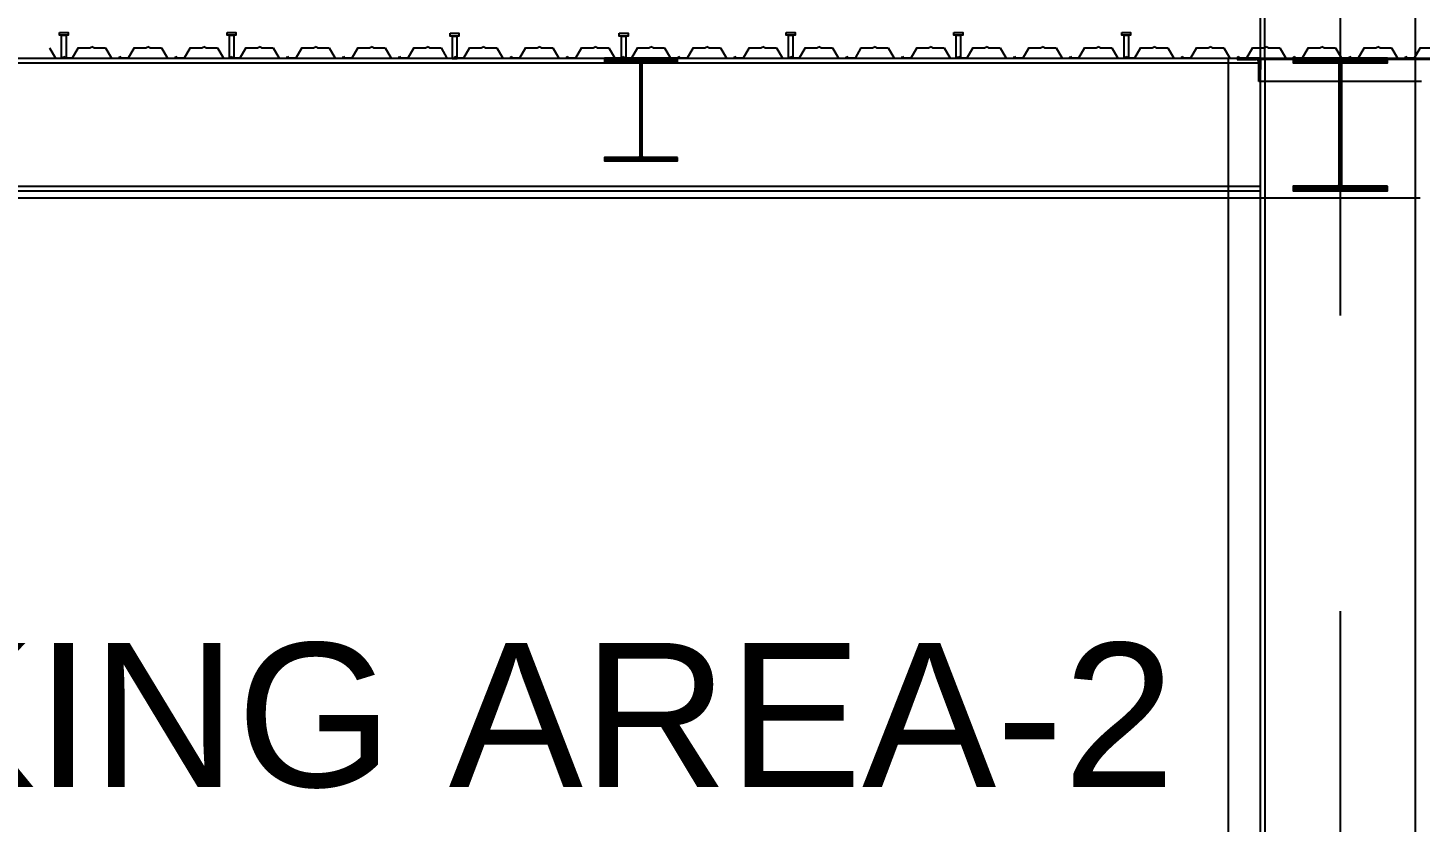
# Model space of a CAD drawing. Header units: millimetres. Extents: x 2148 to 2681, y 758 to 986.
# Drawn here: x 2226.739 to 2229.727, y 790.187 to 791.892 of the extents above; entities that cross this region are included whole.
import ezdxf

# ---------------------------------------------------------------- set-up
doc = ezdxf.new("R2010")
doc.units = ezdxf.units.MM
doc.linetypes.add('CENTER2', pattern=[28.575, 19.05, -3.175, 3.175, -3.175])
doc.linetypes.add('HIDDEN', pattern=[0.375, 0.25, -0.125])
for name, color, linetype in [('D', 1, 'Continuous'), ('HATCH', 8, 'Continuous'), ('Layer2', 8, 'Continuous'), ('S_GRID LINES', 252, 'Continuous'), ('TEXT', 6, 'Continuous')]:
    doc.layers.add(name, color=color, linetype=linetype)
doc.styles.add('SWISS', font='swissl.ttf')

msp = doc.modelspace()

# ---------------------------------------------------------------- hatches: boundary and pattern name
at = {"layer": 'HATCH', "ltscale": 0.5}
h = msp.add_hatch(dxfattribs=at)
h.set_pattern_fill('ANSI31', color=256, scale=0.00775, style=0)
h.set_pattern_definition([(45, (64028.3121602, 2921.9561855), (-0.000685009694274, 0.000685009694274), [])])
edge = h.paths.add_edge_path()
edge.add_line((2228.1336634, 791.6140155), (2228.0605752, 791.6140155))
edge.add_arc((2228.0605752, 791.6170378), 0.0030223, 174.0972671, 270, ccw=False)
edge.add_line((2228.0575689, 791.6173486), (2228.0575689, 791.8160574))
edge.add_arc((2228.0605752, 791.8163682), 0.0030223, 89.6345547, 185.9027329, ccw=False)
edge.add_line((2228.0605944, 791.8193905), (2228.1336634, 791.8193905))
edge.add_line((2228.1336634, 791.8193905), (2228.1336634, 791.8271405))
edge.add_line((2228.1336634, 791.8271405), (2227.9770336, 791.8271405))
edge.add_line((2227.9770336, 791.8271405), (2227.9770336, 791.8193905))
edge.add_line((2227.9770336, 791.8193905), (2228.04989, 791.8193905))
edge.add_arc((2228.0499093, 791.8163682), 0.0030223, -4.2920933, 90.3654453, ccw=False)
edge.add_line((2228.0529231, 791.8161421), (2228.0529231, 791.617264))
edge.add_arc((2228.0499093, 791.6170378), 0.0030223, -89.9999999, 4.2920934, ccw=False)
edge.add_line((2228.0499093, 791.6140155), (2227.9770336, 791.6140155))
edge.add_line((2227.9770336, 791.6140155), (2227.9770336, 791.6062655))
edge.add_line((2227.9770336, 791.6062655), (2228.1336634, 791.6062655))
edge.add_line((2228.1336634, 791.6062655), (2228.1336634, 791.6140155))
h = msp.add_hatch(dxfattribs=at)
h.set_pattern_fill('ANSI31', color=256, scale=0.01, style=0)
h.set_pattern_definition([(45, (81980.8233441, 3540.380747), (-0.000883883476483, 0.000883883476483), [])])
h.paths.add_polyline_path([(2229.3814123, 791.8177272, 0.318843234), (2229.3751183, 791.8241405), (2229.3845482, 791.8241405), (2229.3844123, 791.7771407), (2229.3814123, 791.7771407)])
h.paths.add_polyline_path([(2229.3345447, 791.8271405), (2229.3345447, 791.8241405), (2229.3845482, 791.8241405), (2229.3845568, 791.8271405)])
h = msp.add_hatch(dxfattribs=at)
h.set_pattern_fill('ANSI31', color=256, scale=0.01, style=0)
h.set_pattern_definition([(45, (81971.8230328, 3540.380747), (-0.000883883476483, 0.000883883476483), [])])
edge = h.paths.add_edge_path()
edge.add_line((2229.6572305, 791.5521405), (2229.5629231, 791.5521405))
edge.add_arc((2229.5629231, 791.5560402), 0.0038997, 174.0972671, 270, ccw=False)
edge.add_line((2229.559044, 791.5564413), (2229.559044, 791.8128398))
edge.add_arc((2229.5629231, 791.8132408), 0.0038997, 89.6345547, 185.9027329, ccw=False)
edge.add_line((2229.562948, 791.8171405), (2229.6572305, 791.8171405))
edge.add_line((2229.6572305, 791.8171405), (2229.6572305, 791.8271405))
edge.add_line((2229.6572305, 791.8271405), (2229.4551275, 791.8271405))
edge.add_line((2229.4551275, 791.8271405), (2229.4551275, 791.8171405))
edge.add_line((2229.4551275, 791.8171405), (2229.5491357, 791.8171405))
edge.add_arc((2229.5491606, 791.8132408), 0.0038997, -4.2920933, 90.3654453, ccw=False)
edge.add_line((2229.5530494, 791.812949), (2229.5530494, 791.5563321))
edge.add_arc((2229.5491606, 791.5560402), 0.0038997, -90, 4.2920933, ccw=False)
edge.add_line((2229.5491606, 791.5521405), (2229.4551275, 791.5521405))
edge.add_line((2229.4551275, 791.5521405), (2229.4551275, 791.5421405))
edge.add_line((2229.4551275, 791.5421405), (2229.6572305, 791.5421405))
edge.add_line((2229.6572305, 791.5421405), (2229.6572305, 791.5521405))

# ---------------------------------------------------------------- linework, layer by layer
at = {"layer": 'D', "ltscale": 0.5}
for p, q in [((2225.2269139, 791.8271405, 0.0000001), (2229.3839341, 791.8271405, 0.0000001)), ((2225.2269139, 791.8171405, 0.0000001), (2229.3839341, 791.8171405, 0.0000001)), ((2229.3345447, 791.8271405, 0.0000001), (2229.3345447, 791.8241405, 0.0000001)), ((2229.7775488, 791.8241405, 0.0000001), (2229.3345447, 791.8241405, 0.0000001)), ((2229.3814123, 791.7771407, 0), (2229.3814123, 791.8177272, 0)), ((2229.7306812, 791.7771407, 0), (2229.3814123, 791.7771407, 0)), ((2225.2269139, 791.5521405, 0.0000001), (2229.3839341, 791.5521405, 0.0000001)), ((2225.2269139, 791.5421405, 0.0000001), (2229.3839341, 791.5421405, 0.0000001))]:
    msp.add_line(p, q, dxfattribs=at)
at = {"layer": 'D', "color": 3, "ltscale": 0.5}
for p, q in [((2229.3845568, 785.4021405, 0.0000001), (2229.3845568, 791.8271403, 0.0000001)), ((2229.3945568, 785.4021405, 0.0000001), (2229.3945568, 791.8271403, 0.0000001)), ((2229.7175366, 785.4021405, 0.0000001), (2229.7175366, 791.8271403, 0.0000001))]:
    msp.add_line(p, q, dxfattribs=at)
for points, elevation in [([(2228.1336634, 791.6140155), (2228.0605752, 791.6140155, -0.444720244), (2228.0575689, 791.6173486), (2228.0575689, 791.8160574, -0.446631522), (2228.0605944, 791.8193905), (2228.1336634, 791.8193905), (2228.1336634, 791.8271405), (2227.9770336, 791.8271405), (2227.9770336, 791.8193905), (2228.04989, 791.8193905, -0.438228127), (2228.0529231, 791.8161421), (2228.0529231, 791.617264, -0.436328672), (2228.0499093, 791.6140155), (2227.9770336, 791.6140155), (2227.9770336, 791.6062655), (2228.1336634, 791.6062655)], 0.0000001), ([(2229.6572305, 791.5521405), (2229.5629231, 791.5521405, -0.444720244), (2229.559044, 791.5564413), (2229.559044, 791.8128398, -0.446631522), (2229.562948, 791.8171405), (2229.6572305, 791.8171405), (2229.6572305, 791.8271405), (2229.4551275, 791.8271405), (2229.4551275, 791.8171405), (2229.5491357, 791.8171405, -0.438228127), (2229.5530494, 791.812949), (2229.5530494, 791.5563321, -0.436328672), (2229.5491606, 791.5521405), (2229.4551275, 791.5521405), (2229.4551275, 791.5421405), (2229.6572305, 791.5421405)], 0)]:
    msp.add_lwpolyline(points, format="xyb", close=True, dxfattribs=dict(at, elevation=elevation))
at = {"layer": 'D', "ltscale": 0.5}
msp.add_arc((2229.3737479, 791.8165005, 0.0000001), 0.0077619, 9.0929731, 79.8310934, dxfattribs=at)
at = {"layer": 'HATCH', "ltscale": 0.5}
for p, q in [((2226.7858865, 791.8493118, 0), (2226.798747, 791.8271405, 0.0000001)), ((2226.8472667, 791.8493118, 0), (2226.8344062, 791.8271405, 0.0000001)), ((2226.8472667, 791.8493118, 0), (2226.8722667, 791.8493118, 0)), ((2226.8722667, 791.8493118, 0), (2226.87658, 791.8516605, -0.0000002)), ((2226.8808934, 791.8493118, 0), (2226.87658, 791.8516605, -0.0000002)), ((2226.8808934, 791.8493118, 0), (2226.9058934, 791.8493118, 0)), ((2226.9058934, 791.8493118, 0), (2226.9187539, 791.8271405, 0.0000001)), ((2226.9672736, 791.8493118, 0), (2226.9544131, 791.8271405, 0.0000001)), ((2226.9672736, 791.8493118, 0), (2226.9922736, 791.8493118, 0)), ((2226.9922736, 791.8493118, 0), (2226.9965869, 791.8516605, -0.0000002)), ((2227.0009003, 791.8493118, 0), (2226.9965869, 791.8516605, -0.0000002)), ((2227.0009003, 791.8493118, 0), (2227.0259003, 791.8493118, 0)), ((2227.0259003, 791.8493118, 0), (2227.0387608, 791.8271405, 0.0000001)), ((2227.0872805, 791.8493118, 0), (2227.07442, 791.8271405, 0.0000001)), ((2227.0872805, 791.8493118, 0), (2227.1122805, 791.8493118, 0)), ((2227.1122805, 791.8493118, 0), (2227.1165938, 791.8516605, -0.0000002)), ((2227.1209072, 791.8493118, 0), (2227.1165938, 791.8516605, -0.0000002)), ((2227.1209072, 791.8493118, 0), (2227.1459072, 791.8493118, 0)), ((2227.1459072, 791.8493118, 0), (2227.1587677, 791.8271405, 0.0000001)), ((2227.2072874, 791.8493118, 0), (2227.1944269, 791.8271405, 0.0000001)), ((2227.2072874, 791.8493118, 0), (2227.2322874, 791.8493118, 0)), ((2227.2322874, 791.8493118, 0), (2227.2366008, 791.8516605, -0.0000002)), ((2227.2409141, 791.8493118, 0), (2227.2366008, 791.8516605, -0.0000002)), ((2227.2409141, 791.8493118, 0), (2227.2659141, 791.8493118, 0)), ((2227.2659141, 791.8493118, 0), (2227.2787746, 791.8271405, 0.0000001)), ((2227.3272943, 791.8493118, 0), (2227.3144338, 791.8271405, 0.0000001)), ((2227.3272943, 791.8493118, 0), (2227.3522943, 791.8493118, 0)), ((2227.3522943, 791.8493118, 0), (2227.3566077, 791.8516605, -0.0000002)), ((2227.360921, 791.8493118, 0), (2227.3566077, 791.8516605, -0.0000002)), ((2227.360921, 791.8493118, 0), (2227.385921, 791.8493118, 0)), ((2227.385921, 791.8493118, 0), (2227.3987815, 791.8271405, 0.0000001)), ((2227.4473012, 791.8493118, 0), (2227.4344407, 791.8271405, 0.0000001)), ((2227.4473012, 791.8493118, 0), (2227.4723012, 791.8493118, 0)), ((2227.4723012, 791.8493118, 0), (2227.4766146, 791.8516605, -0.0000002)), ((2227.480928, 791.8493118, 0), (2227.4766146, 791.8516605, -0.0000002)), ((2227.480928, 791.8493118, 0), (2227.505928, 791.8493118, 0)), ((2227.505928, 791.8493118, 0), (2227.5187885, 791.8271405, 0.0000001)), ((2227.5673082, 791.8493118, 0), (2227.5544477, 791.8271405, 0.0000001)), ((2227.5673082, 791.8493118, 0), (2227.5923082, 791.8493118, 0)), ((2227.5923082, 791.8493118, 0), (2227.5966215, 791.8516605, -0.0000002)), ((2227.6009349, 791.8493118, 0), (2227.5966215, 791.8516605, -0.0000002)), ((2227.6009349, 791.8493118, 0), (2227.6259349, 791.8493118, 0)), ((2227.6259349, 791.8493118, 0), (2227.6387954, 791.8271405, 0.0000001)), ((2227.6873151, 791.8493118, 0), (2227.6744546, 791.8271405, 0.0000001)), ((2227.6873151, 791.8493118, 0), (2227.7123151, 791.8493118, 0)), ((2227.7123151, 791.8493118, 0), (2227.7166284, 791.8516605, -0.0000002)), ((2227.7209418, 791.8493118, 0), (2227.7166284, 791.8516605, -0.0000002)), ((2227.7209418, 791.8493118, 0), (2227.7459418, 791.8493118, 0)), ((2227.7459418, 791.8493118, 0), (2227.7588023, 791.8271405, 0.0000001)), ((2227.807322, 791.8493118, 0), (2227.7944615, 791.8271405, 0.0000001)), ((2227.807322, 791.8493118, 0), (2227.832322, 791.8493118, 0)), ((2227.832322, 791.8493118, 0), (2227.8366354, 791.8516605, -0.0000002)), ((2227.8409487, 791.8493118, 0), (2227.8366354, 791.8516605, -0.0000002)), ((2227.8409487, 791.8493118, 0), (2227.8659487, 791.8493118, 0)), ((2227.8659487, 791.8493118, 0), (2227.8788092, 791.8271405, 0.0000001)), ((2227.9273289, 791.8493118, 0), (2227.9144684, 791.8271405, 0.0000001)), ((2227.9273289, 791.8493118, 0), (2227.9523289, 791.8493118, 0)), ((2227.9523289, 791.8493118, 0), (2227.9566423, 791.8516605, -0.0000002)), ((2227.9609556, 791.8493118, 0), (2227.9566423, 791.8516605, -0.0000002)), ((2227.9609556, 791.8493118, 0), (2227.9859556, 791.8493118, 0)), ((2227.9859556, 791.8493118, 0), (2227.9988161, 791.8271405, 0.0000001)), ((2228.0473358, 791.8493118, 0), (2228.0344753, 791.8271405, 0.0000001)), ((2228.0473358, 791.8493118, 0), (2228.0723358, 791.8493118, 0)), ((2228.0723358, 791.8493118, 0), (2228.0766492, 791.8516605, -0.0000002)), ((2228.0809625, 791.8493118, 0), (2228.0766492, 791.8516605, -0.0000002)), ((2228.0809625, 791.8493118, 0), (2228.1059625, 791.8493118, 0)), ((2228.1059625, 791.8493118, 0), (2228.118823, 791.8271405, 0.0000001)), ((2228.1673427, 791.8493118, 0), (2228.1544822, 791.8271405, 0.0000001)), ((2228.1673427, 791.8493118, 0), (2228.1923427, 791.8493118, 0)), ((2228.1923427, 791.8493118, 0), (2228.1966561, 791.8516605, -0.0000002)), ((2228.2009695, 791.8493118, 0), (2228.1966561, 791.8516605, -0.0000002)), ((2228.2009695, 791.8493118, 0), (2228.2259695, 791.8493118, 0)), ((2228.2259695, 791.8493118, 0), (2228.23883, 791.8271405, 0.0000001)), ((2228.2873497, 791.8493118, 0), (2228.2744892, 791.8271405, 0.0000001)), ((2228.2873497, 791.8493118, 0), (2228.3123497, 791.8493118, 0)), ((2228.3123497, 791.8493118, 0), (2228.316663, 791.8516605, -0.0000002)), ((2228.3209764, 791.8493118, 0), (2228.316663, 791.8516605, -0.0000002)), ((2228.3209764, 791.8493118, 0), (2228.3459764, 791.8493118, 0)), ((2228.3459764, 791.8493118, 0), (2228.3588369, 791.8271405, 0.0000001)), ((2228.4073566, 791.8493118, 0), (2228.3944961, 791.8271405, 0.0000001)), ((2228.4073566, 791.8493118, 0), (2228.4323566, 791.8493118, 0)), ((2228.4323566, 791.8493118, 0), (2228.4366699, 791.8516605, -0.0000002)), ((2228.4409833, 791.8493118, 0), (2228.4366699, 791.8516605, -0.0000002)), ((2228.4409833, 791.8493118, 0), (2228.4659833, 791.8493118, 0)), ((2228.4659833, 791.8493118, 0), (2228.4788438, 791.8271405, 0.0000001)), ((2228.5273635, 791.8493118, 0), (2228.514503, 791.8271405, 0.0000001)), ((2228.5273635, 791.8493118, 0), (2228.5523635, 791.8493118, 0)), ((2228.5523635, 791.8493118, 0), (2228.5566769, 791.8516605, -0.0000002)), ((2228.5609902, 791.8493118, 0), (2228.5566769, 791.8516605, -0.0000002)), ((2228.5609902, 791.8493118, 0), (2228.5859902, 791.8493118, 0)), ((2228.5859902, 791.8493118, 0), (2228.5988507, 791.8271405, 0.0000001)), ((2228.6473704, 791.8493118, 0), (2228.6345099, 791.8271405, 0.0000001)), ((2228.6473704, 791.8493118, 0), (2228.6723704, 791.8493118, 0)), ((2228.6723704, 791.8493118, 0), (2228.6766838, 791.8516605, -0.0000002)), ((2228.6809971, 791.8493118, 0), (2228.6766838, 791.8516605, -0.0000002)), ((2228.6809971, 791.8493118, 0), (2228.7059971, 791.8493118, 0)), ((2228.7059971, 791.8493118, 0), (2228.7188576, 791.8271405, 0.0000001)), ((2228.7673773, 791.8493118, 0), (2228.7545168, 791.8271405, 0.0000001)), ((2228.7673773, 791.8493118, 0), (2228.7923773, 791.8493118, 0)), ((2228.7923773, 791.8493118, 0), (2228.7966907, 791.8516605, -0.0000002)), ((2228.801004, 791.8493118, 0), (2228.7966907, 791.8516605, -0.0000002)), ((2228.801004, 791.8493118, 0), (2228.826004, 791.8493118, 0)), ((2228.826004, 791.8493118, 0), (2228.8388645, 791.8271405, 0.0000001)), ((2228.8873842, 791.8493118, 0), (2228.8745237, 791.8271405, 0.0000001)), ((2228.8873842, 791.8493118, 0), (2228.9123843, 791.8493118, 0)), ((2228.9123843, 791.8493118, 0), (2228.9166976, 791.8516605, -0.0000002)), ((2228.921011, 791.8493118, 0), (2228.9166976, 791.8516605, -0.0000002)), ((2228.921011, 791.8493118, 0), (2228.946011, 791.8493118, 0)), ((2228.946011, 791.8493118, 0), (2228.9588715, 791.8271405, 0.0000001)), ((2229.0073912, 791.8493118, 0), (2228.9945307, 791.8271405, 0.0000001)), ((2229.0073912, 791.8493118, 0), (2229.0323912, 791.8493118, 0)), ((2229.0323912, 791.8493118, 0), (2229.0367045, 791.8516605, -0.0000002)), ((2229.0410179, 791.8493118, 0), (2229.0367045, 791.8516605, -0.0000002)), ((2229.0410179, 791.8493118, 0), (2229.0660179, 791.8493118, 0)), ((2229.0660179, 791.8493118, 0), (2229.0788784, 791.8271405, 0.0000001)), ((2229.1273981, 791.8493118, 0), (2229.1145376, 791.8271405, 0.0000001)), ((2229.1273981, 791.8493118, 0), (2229.1523981, 791.8493118, 0)), ((2229.1523981, 791.8493118, 0), (2229.1567114, 791.8516605, -0.0000002)), ((2229.1610248, 791.8493118, 0), (2229.1567114, 791.8516605, -0.0000002)), ((2229.1610248, 791.8493118, 0), (2229.1860248, 791.8493118, 0)), ((2229.1860248, 791.8493118, 0), (2229.1988853, 791.8271405, 0.0000001)), ((2229.247405, 791.8493118, 0), (2229.2345445, 791.8271405, 0.0000001)), ((2229.247405, 791.8493118, 0), (2229.272405, 791.8493118, 0)), ((2229.272405, 791.8493118, 0), (2229.2767184, 791.8516605, -0.0000002)), ((2229.2810317, 791.8493118, 0), (2229.2767184, 791.8516605, -0.0000002)), ((2229.2810317, 791.8493118, 0), (2229.3060317, 791.8493118, 0)), ((2229.3060317, 791.8493118, 0), (2229.3188922, 791.8271405, 0.0000001)), ((2229.3674119, 791.8493118, 0), (2229.3545514, 791.8271405, 0.0000001)), ((2229.3674119, 791.8493118, 0), (2229.3924119, 791.8493118, 0)), ((2229.3924119, 791.8493118, 0), (2229.3967253, 791.8516605, -0.0000002)), ((2229.4010386, 791.8493118, 0), (2229.3967253, 791.8516605, -0.0000002)), ((2229.4010386, 791.8493118, 0), (2229.4260386, 791.8493118, 0)), ((2229.4260386, 791.8493118, 0), (2229.4388991, 791.8271405, 0.0000001)), ((2229.4874188, 791.8493118, 0), (2229.4745583, 791.8271405, 0.0000001)), ((2229.4874188, 791.8493118, 0), (2229.5124188, 791.8493118, 0)), ((2229.5124188, 791.8493118, 0), (2229.5167322, 791.8516605, -0.0000002)), ((2229.5210455, 791.8493118, 0), (2229.5167322, 791.8516605, -0.0000002)), ((2229.5210455, 791.8493118, 0), (2229.5460455, 791.8493118, 0)), ((2229.5460455, 791.8493118, 0), (2229.5589061, 791.8271405, 0.0000001)), ((2229.6074258, 791.8493118, 0), (2229.5945653, 791.8271405, 0.0000001)), ((2229.6074258, 791.8493118, 0), (2229.6324258, 791.8493118, 0)), ((2229.6324258, 791.8493118, 0), (2229.6367391, 791.8516605, -0.0000002)), ((2229.6410525, 791.8493118, 0), (2229.6367391, 791.8516605, -0.0000002)), ((2229.6410525, 791.8493118, 0), (2229.6660525, 791.8493118, 0)), ((2229.6660525, 791.8493118, 0), (2229.678913, 791.8271405, 0.0000001)), ((2229.7274327, 791.8493118, 0), (2229.7145722, 791.8271405, 0.0000001)), ((2229.7274327, 791.8493118, 0), (2229.7524327, 791.8493118, 0)), ((2226.798747, 791.8271405, 0.0000001), (2226.813605, 791.8271405, 0.0000001)), ((2226.813605, 791.8271405, 0.0000001), (2226.8165766, 791.8304185, -0.0000002)), ((2226.8195482, 791.8271405, 0.0000001), (2226.8165766, 791.8304185, -0.0000002)), ((2226.8344062, 791.8271405, 0.0000001), (2226.8195482, 791.8271405, 0.0000001)), ((2226.9187539, 791.8271405, 0.0000001), (2226.9336119, 791.8271405, 0.0000001)), ((2226.9336119, 791.8271405, 0.0000001), (2226.9365835, 791.8304185, -0.0000002)), ((2226.9395551, 791.8271405, 0.0000001), (2226.9365835, 791.8304185, -0.0000002)), ((2226.9544131, 791.8271405, 0.0000001), (2226.9395551, 791.8271405, 0.0000001)), ((2227.0387608, 791.8271405, 0.0000001), (2227.0536188, 791.8271405, 0.0000001)), ((2227.0536188, 791.8271405, 0.0000001), (2227.0565904, 791.8304185, -0.0000002)), ((2227.059562, 791.8271405, 0.0000001), (2227.0565904, 791.8304185, -0.0000002)), ((2227.07442, 791.8271405, 0.0000001), (2227.059562, 791.8271405, 0.0000001)), ((2227.1587677, 791.8271405, 0.0000001), (2227.1736257, 791.8271405, 0.0000001)), ((2227.1736257, 791.8271405, 0.0000001), (2227.1765973, 791.8304185, -0.0000002)), ((2227.1795689, 791.8271405, 0.0000001), (2227.1765973, 791.8304185, -0.0000002)), ((2227.1944269, 791.8271405, 0.0000001), (2227.1795689, 791.8271405, 0.0000001)), ((2227.2787746, 791.8271405, 0.0000001), (2227.2936326, 791.8271405, 0.0000001)), ((2227.2936326, 791.8271405, 0.0000001), (2227.2966042, 791.8304185, -0.0000002)), ((2227.2995758, 791.8271405, 0.0000001), (2227.2966042, 791.8304185, -0.0000002)), ((2227.3144338, 791.8271405, 0.0000001), (2227.2995758, 791.8271405, 0.0000001)), ((2227.3987815, 791.8271405, 0.0000001), (2227.4136395, 791.8271405, 0.0000001)), ((2227.4136395, 791.8271405, 0.0000001), (2227.4166111, 791.8304185, -0.0000002)), ((2227.4195827, 791.8271405, 0.0000001), (2227.4166111, 791.8304185, -0.0000002)), ((2227.4344407, 791.8271405, 0.0000001), (2227.4195827, 791.8271405, 0.0000001)), ((2227.5187885, 791.8271405, 0.0000001), (2227.5336465, 791.8271405, 0.0000001)), ((2227.5336465, 791.8271405, 0.0000001), (2227.5366181, 791.8304185, -0.0000002)), ((2227.5395897, 791.8271405, 0.0000001), (2227.5366181, 791.8304185, -0.0000002)), ((2227.5544477, 791.8271405, 0.0000001), (2227.5395897, 791.8271405, 0.0000001)), ((2227.6387954, 791.8271405, 0.0000001), (2227.6536534, 791.8271405, 0.0000001)), ((2227.6536534, 791.8271405, 0.0000001), (2227.656625, 791.8304185, -0.0000002)), ((2227.6595966, 791.8271405, 0.0000001), (2227.656625, 791.8304185, -0.0000002)), ((2227.6744546, 791.8271405, 0.0000001), (2227.6595966, 791.8271405, 0.0000001)), ((2227.7588023, 791.8271405, 0.0000001), (2227.7736603, 791.8271405, 0.0000001)), ((2227.7736603, 791.8271405, 0.0000001), (2227.7766319, 791.8304185, -0.0000002)), ((2227.7796035, 791.8271405, 0.0000001), (2227.7766319, 791.8304185, -0.0000002)), ((2227.7944615, 791.8271405, 0.0000001), (2227.7796035, 791.8271405, 0.0000001)), ((2227.8788092, 791.8271405, 0.0000001), (2227.8936672, 791.8271405, 0.0000001)), ((2227.8936672, 791.8271405, 0.0000001), (2227.8966388, 791.8304185, -0.0000002)), ((2227.8996104, 791.8271405, 0.0000001), (2227.8966388, 791.8304185, -0.0000002)), ((2227.9144684, 791.8271405, 0.0000001), (2227.8996104, 791.8271405, 0.0000001)), ((2227.9988161, 791.8271405, 0.0000001), (2228.0136741, 791.8271405, 0.0000001)), ((2228.0136741, 791.8271405, 0.0000001), (2228.0166457, 791.8304185, -0.0000002)), ((2228.0196173, 791.8271405, 0.0000001), (2228.0166457, 791.8304185, -0.0000002)), ((2228.0344753, 791.8271405, 0.0000001), (2228.0196173, 791.8271405, 0.0000001)), ((2228.118823, 791.8271405, 0.0000001), (2228.133681, 791.8271405, 0.0000001)), ((2228.133681, 791.8271405, 0.0000001), (2228.1366526, 791.8304185, -0.0000002)), ((2228.1396242, 791.8271405, 0.0000001), (2228.1366526, 791.8304185, -0.0000002)), ((2228.1544822, 791.8271405, 0.0000001), (2228.1396242, 791.8271405, 0.0000001)), ((2228.23883, 791.8271405, 0.0000001), (2228.253688, 791.8271405, 0.0000001)), ((2228.253688, 791.8271405, 0.0000001), (2228.2566596, 791.8304185, -0.0000002)), ((2228.2596312, 791.8271405, 0.0000001), (2228.2566596, 791.8304185, -0.0000002)), ((2228.2744892, 791.8271405, 0.0000001), (2228.2596312, 791.8271405, 0.0000001)), ((2228.3588369, 791.8271405, 0.0000001), (2228.3736949, 791.8271405, 0.0000001)), ((2228.3736949, 791.8271405, 0.0000001), (2228.3766665, 791.8304185, -0.0000002)), ((2228.3796381, 791.8271405, 0.0000001), (2228.3766665, 791.8304185, -0.0000002)), ((2228.3944961, 791.8271405, 0.0000001), (2228.3796381, 791.8271405, 0.0000001)), ((2228.4788438, 791.8271405, 0.0000001), (2228.4937018, 791.8271405, 0.0000001)), ((2228.4937018, 791.8271405, 0.0000001), (2228.4966734, 791.8304185, -0.0000002)), ((2228.499645, 791.8271405, 0.0000001), (2228.4966734, 791.8304185, -0.0000002)), ((2228.514503, 791.8271405, 0.0000001), (2228.499645, 791.8271405, 0.0000001)), ((2228.5988507, 791.8271405, 0.0000001), (2228.6137087, 791.8271405, 0.0000001)), ((2228.6137087, 791.8271405, 0.0000001), (2228.6166803, 791.8304185, -0.0000002)), ((2228.6196519, 791.8271405, 0.0000001), (2228.6166803, 791.8304185, -0.0000002)), ((2228.6345099, 791.8271405, 0.0000001), (2228.6196519, 791.8271405, 0.0000001)), ((2228.7188576, 791.8271405, 0.0000001), (2228.7337156, 791.8271405, 0.0000001)), ((2228.7337156, 791.8271405, 0.0000001), (2228.7366872, 791.8304185, -0.0000002)), ((2228.7396588, 791.8271405, 0.0000001), (2228.7366872, 791.8304185, -0.0000002)), ((2228.7545168, 791.8271405, 0.0000001), (2228.7396588, 791.8271405, 0.0000001)), ((2228.8388645, 791.8271405, 0.0000001), (2228.8537225, 791.8271405, 0.0000001)), ((2228.8537225, 791.8271405, 0.0000001), (2228.8566941, 791.8304185, -0.0000002)), ((2228.8596657, 791.8271405, 0.0000001), (2228.8566941, 791.8304185, -0.0000002)), ((2228.8745237, 791.8271405, 0.0000001), (2228.8596657, 791.8271405, 0.0000001)), ((2228.9588715, 791.8271405, 0.0000001), (2228.9737295, 791.8271405, 0.0000001)), ((2228.9737295, 791.8271405, 0.0000001), (2228.9767011, 791.8304185, -0.0000002)), ((2228.9796727, 791.8271405, 0.0000001), (2228.9767011, 791.8304185, -0.0000002)), ((2228.9945307, 791.8271405, 0.0000001), (2228.9796727, 791.8271405, 0.0000001)), ((2229.0788784, 791.8271405, 0.0000001), (2229.0937364, 791.8271405, 0.0000001)), ((2229.0937364, 791.8271405, 0.0000001), (2229.096708, 791.8304185, -0.0000002)), ((2229.0996796, 791.8271405, 0.0000001), (2229.096708, 791.8304185, -0.0000002)), ((2229.1145376, 791.8271405, 0.0000001), (2229.0996796, 791.8271405, 0.0000001)), ((2229.1988853, 791.8271405, 0.0000001), (2229.2137433, 791.8271405, 0.0000001)), ((2229.2137433, 791.8271405, 0.0000001), (2229.2167149, 791.8304185, -0.0000002)), ((2229.2196865, 791.8271405, 0.0000001), (2229.2167149, 791.8304185, -0.0000002)), ((2229.2345445, 791.8271405, 0.0000001), (2229.2196865, 791.8271405, 0.0000001)), ((2229.3188922, 791.8271405, 0.0000001), (2229.3337502, 791.8271405, 0.0000001)), ((2229.3337502, 791.8271405, 0.0000001), (2229.3367218, 791.8304185, -0.0000002)), ((2229.3345447, 791.8271405, 0.0000001), (2229.7775488, 791.8271405, 0.0000001)), ((2229.3345447, 791.8241405, 0.0000001), (2229.3751183, 791.8241405, 0.0000001)), ((2229.3396934, 791.8271405, 0.0000001), (2229.3367218, 791.8304185, -0.0000002)), ((2229.3545514, 791.8271405, 0.0000001), (2229.3396934, 791.8271405, 0.0000001)), ((2229.3845568, 791.8271405, 0.0000001), (2229.3844123, 791.7771407, 0)), ((2229.4388991, 791.8271405, 0.0000001), (2229.4537571, 791.8271405, 0.0000001)), ((2229.4537571, 791.8271405, 0.0000001), (2229.4567287, 791.8304185, -0.0000002)), ((2229.4597003, 791.8271405, 0.0000001), (2229.4567287, 791.8304185, -0.0000002)), ((2229.4745583, 791.8271405, 0.0000001), (2229.4597003, 791.8271405, 0.0000001)), ((2229.5589061, 791.8271405, 0.0000001), (2229.5737641, 791.8271405, 0.0000001)), ((2229.5737641, 791.8271405, 0.0000001), (2229.5767357, 791.8304185, -0.0000002)), ((2229.5797073, 791.8271405, 0.0000001), (2229.5767357, 791.8304185, -0.0000002)), ((2229.5945653, 791.8271405, 0.0000001), (2229.5797073, 791.8271405, 0.0000001)), ((2229.678913, 791.8271405, 0.0000001), (2229.693771, 791.8271405, 0.0000001)), ((2229.693771, 791.8271405, 0.0000001), (2229.6967426, 791.8304185, -0.0000002)), ((2229.6997142, 791.8271405, 0.0000001), (2229.6967426, 791.8304185, -0.0000002)), ((2229.7145722, 791.8271405, 0.0000001), (2229.6997142, 791.8271405, 0.0000001)), ((2229.3844123, 791.7771407, 0), (2229.3814123, 791.7771407, 0))]:
    msp.add_line(p, q, dxfattribs=at)
at = {"layer": 'HATCH', "linetype": 'ByBlock', "ltscale": 0.5}
for p, q in [((2229.3162024, 785.4021405, 0.0000001), (2229.3162024, 791.8271405, 0.0000001)), ((2225.2952683, 791.5271405, 0.0000001), (2229.7275366, 791.5271405, 0.0000001))]:
    msp.add_line(p, q, dxfattribs=at)
at = {"layer": 'HATCH', "ltscale": 0.5}
for points, elevation in [([(2226.8067669, 791.8821152), (2226.8257737, 791.8821152), (2226.8257737, 791.876062), (2226.8067669, 791.876062)], 0), ([(2226.8117386, 791.876062), (2226.8211768, 791.876062), (2226.8211768, 791.8271405), (2226.8117386, 791.8271405)], 0), ([(2227.1667877, 791.8821152), (2227.1857945, 791.8821152), (2227.1857945, 791.876062), (2227.1667877, 791.876062)], 0), ([(2227.1717594, 791.876062), (2227.1811976, 791.876062), (2227.1811976, 791.8271405), (2227.1717594, 791.8271405)], 0), ([(2227.6453295, 791.8804762), (2227.6643364, 791.8804762), (2227.6643364, 791.874423), (2227.6453295, 791.874423)], 0.0000001), ([(2227.6503013, 791.874423), (2227.6597394, 791.874423), (2227.6597394, 791.8255015), (2227.6503013, 791.8255015)], 0.0000001), ([(2228.0083219, 791.8804762), (2228.0273287, 791.8804762), (2228.0273287, 791.874423), (2228.0083219, 791.874423)], 0.0000001), ([(2228.0132936, 791.874423), (2228.0227318, 791.874423), (2228.0227318, 791.8255015), (2228.0132936, 791.8255015)], 0.0000001), ([(2228.3668568, 791.8821152), (2228.3858637, 791.8821152), (2228.3858637, 791.876062), (2228.3668568, 791.876062)], 0), ([(2228.3718286, 791.876062), (2228.3812667, 791.876062), (2228.3812667, 791.8271405), (2228.3718286, 791.8271405)], 0), ([(2228.7268776, 791.8821152), (2228.7458844, 791.8821152), (2228.7458844, 791.876062), (2228.7268776, 791.876062)], 0), ([(2228.7318493, 791.876062), (2228.7412875, 791.876062), (2228.7412875, 791.8271405), (2228.7318493, 791.8271405)], 0), ([(2229.0868984, 791.8821152), (2229.1059052, 791.8821152), (2229.1059052, 791.876062), (2229.0868984, 791.876062)], 0), ([(2229.0918701, 791.876062), (2229.1013082, 791.876062), (2229.1013082, 791.8271405), (2229.0918701, 791.8271405)], 0)]:
    msp.add_lwpolyline(points, close=True, dxfattribs=dict(at, elevation=elevation))
at = {"layer": 'HATCH', "ltscale": 0.5, "elevation": 0.0000001}
msp.add_lwpolyline([(2229.3845568, 791.8271405), (2229.3345447, 791.8271405)], dxfattribs=at)
at = {"layer": 'Layer2', "color": 3, "linetype": 'HIDDEN', "ltscale": 0.4}
for p, q in [((2229.3846021, 791.8271405, 0.0000001), (2229.3846021, 793.9083459, 0.0000001)), ((2229.3943697, 791.8271405, 0.0000001), (2229.3943697, 793.9083459, 0.0000001)), ((2229.7175819, 791.8271402, 0.0000001), (2229.7175819, 793.9083459, 0.0000001))]:
    msp.add_line(p, q, dxfattribs=at)
at = {"layer": 'S_GRID LINES', "linetype": 'CENTER2', "ltscale": 0.2}
msp.add_line((2229.5558808, 795.0843879, 0.0000001), (2229.5558808, 784.5271405, 0.0000001), dxfattribs=at)

# ---------------------------------------------------------------- texts
at = {"layer": 'TEXT', "style": 'SWISS'}
msp.add_text('PARKING AREA-2', height=0.308885097, dxfattribs=at).set_placement((2225.5807834, 790.2624185, 0))

doc.saveas('drawing.dxf')
